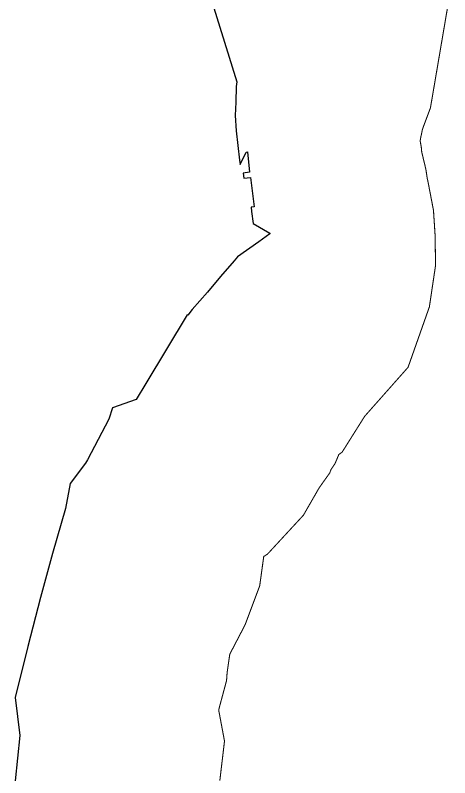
# Model space of a CAD drawing. Header units: metres. Extents: x 255476 to 378809, y 1739479 to 2227865.
# Drawn here: x 319657 to 321725, y 1855082 to 1858710 of the extents above; entities that cross this region are included whole.
import ezdxf

# ---------------------------------------------------------------- set-up
doc = ezdxf.new("R2010")
doc.units = ezdxf.units.M
doc.header["$MEASUREMENT"] = 0
doc.layers.add('COASTLINE', color=5, linetype='Continuous')
doc.layers.add('DISTRICT BOUNDRY', color=86, linetype='Continuous')

msp = doc.modelspace()

# ---------------------------------------------------------------- linework, layer by layer
at = {"layer": 'COASTLINE', "color": 1, "flags": 128}
msp.add_lwpolyline([(321722.3, 1858793.7, 5, 5, 0), (321633, 1858269.8, 5, 5, 0), (321594.9, 1858167.7, 5, 5, 0), (321591.2, 1858148.6, 5, 5, 0), (321586.9, 1858129.6, 5, 5, 0), (321586.9, 1858129.4, 5, 5, 0), (321584, 1858113.3, 5, 5, 0), (321589.5, 1858081.2, 5, 5, 0), (321591.4, 1858059.7, 5, 5, 0), (321611.2, 1857977.5, 5, 5, 0), (321617.9, 1857932.4, 5, 5, 0), (321619.9, 1857925.5, 5, 5, 0), (321647.4, 1857782.1, 5, 5, 0), (321655.1, 1857663.9, 5, 5, 0), (321657.3, 1857520, 5, 5, 0), (321627.8, 1857322.2, 5, 5, 0), (321526.4, 1857035, 5, 5, 0), (321320.2, 1856802.3, 5, 5, 0), (321212.7, 1856631.5, 5, 5, 0), (321197.2, 1856620.4, 5, 5, 0), (321178.7, 1856576.6, 5, 5, 0), (321159.3, 1856547.7, 5, 5, 0), (321153.8, 1856532.4, 5, 5, 0), (321103.7, 1856462.1, 5, 5, 0), (321028.5, 1856331.4, 5, 5, 0), (320857.8, 1856146.5, 5, 5, 0), (320839.7, 1856134.9, 5, 5, 0), (320820.5, 1855995.5, 5, 5, 0), (320750.8, 1855809.6, 5, 5, 0), (320678.1, 1855670, 5, 5, 0), (320665.6, 1855583.9, 5, 5, 0), (320662.8, 1855544.9, 5, 5, 0), (320630.6, 1855424.9, 5, 5, 0), (320625.4, 1855404.5, 5, 5, 0), (320625.5, 1855403.5, 5, 5, 0), (320653, 1855256.5, 5, 5, 0), (320633.2, 1855089.5, 5, 5, 0), (320630.6, 1855067.8, 5, 5, 0)], format="xyseb", dxfattribs=at)
at = {"layer": 'DISTRICT BOUNDRY'}
msp.add_polyline3d([(320594.9, 1858771, 0), (320711.2, 1858392.6, 0), (320708.9, 1858371.9, 0), (320707, 1858296.6, 0), (320704.4, 1858232.8, 0), (320709.1, 1858159.9, 0), (320724.6, 1858021.3, 0), (320727.7, 1857999.9, 0), (320755.6, 1858059.3, 0), (320762.5, 1858060.3, 0), (320772.5, 1857963.5, 0), (320741.2, 1857958.6, 0), (320745.5, 1857934.8, 0), (320776, 1857938.9, 0), (320794.9, 1857799.3, 0), (320779.8, 1857797.3, 0), (320781.8, 1857776.1, 0), (320789.1, 1857719.4, 0), (320869, 1857674, 0), (320869.3, 1857670.1, 0), (320816, 1857632.4, 0), (320715.6, 1857561.5, 0), (320698.5, 1857542, 0), (320633.2, 1857466.6, 0), (320571.7, 1857392.7, 0), (320499.6, 1857310.8, 0), (320479, 1857282.5, 0), (320475.2, 1857285.1, 0), (320278.1, 1856957.5, 0), (320232.7, 1856882.6, 0), (320119.8, 1856842.7, 0), (320102.4, 1856787.9, 0), (320001.4, 1856595.5, 0), (319991.6, 1856579.4, 0), (319918.1, 1856482.9, 0), (319896.4, 1856363.3, 0), (319834.7, 1856148.7, 0), (319776.9, 1855939.3, 0), (319717.8, 1855706.9, 0), (319657.3, 1855463.4, 0), (319678.5, 1855282.5, 0), (319657.5, 1855067, 0)], dxfattribs=at)

doc.saveas('drawing.dxf')
